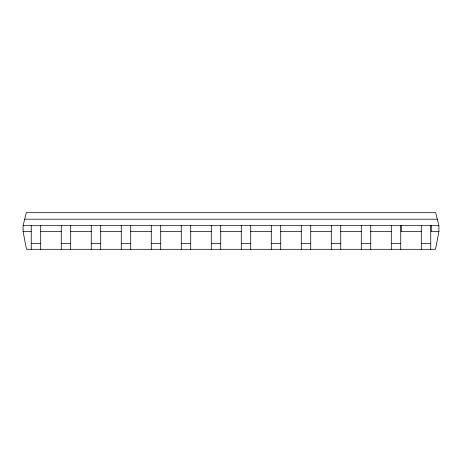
<?xml version="1.0" encoding="UTF-8"?>
<svg xmlns="http://www.w3.org/2000/svg" width="462" height="462" viewBox="0 0 462 462"><rect width="100%" height="100%" fill="white"/><g stroke="black" fill="none" stroke-linecap="round" stroke-linejoin="round"><path stroke-width="0.69" d="M438.9 231.589L435.533 249.307L26.467 249.307L23.1 231.589L23.1 225.687L26.288 212.693L435.712 212.693L438.9 225.687L438.9 231.589L431.219 231.589L431.219 225.687M24.694 219.19L437.306 219.19M23.1 225.687L438.9 225.687M23.1 231.589L31.249 231.589M40.702 231.589L61.255 231.589M70.703 231.589L91.626 231.589M100.283 231.589L121.211 231.589M130.59 231.589L151.513 231.589M160.892 231.589L181.092 231.589M190.471 231.589L211.394 231.589M220.772 231.589L241.695 231.589M250.358 231.589L271.281 231.589M280.659 231.589L301.582 231.589M310.961 231.589L331.162 231.589M340.54 231.589L361.463 231.589M370.126 231.589L391.77 231.589M421.771 231.589L401.218 231.589L401.218 225.687M31.249 243.405L40.702 243.405M61.255 243.405L70.703 243.405M91.257 243.405L100.71 243.405M121.263 243.405L130.711 243.405M151.265 243.405L160.718 243.405M181.271 243.405L190.719 243.405M211.273 243.405L220.72 243.405M241.28 243.405L250.727 243.405M271.281 243.405L280.729 243.405M301.282 243.405L310.735 243.405M331.289 243.405L340.737 243.405M361.29 243.405L370.743 243.405M391.297 243.405L400.745 243.405M421.298 243.405L430.751 243.405M430.751 225.687L430.751 249.307M421.298 225.687L421.298 249.307M400.745 225.687L400.745 249.307M391.297 225.687L391.297 249.307M370.743 225.687L370.743 249.307M361.29 225.687L361.29 249.307M340.737 225.687L340.737 249.307M331.289 225.687L331.289 249.307M310.735 225.687L310.735 249.307M301.282 225.687L301.282 249.307M280.729 225.687L280.729 249.307M271.281 225.687L271.281 249.307M250.727 225.687L250.727 249.307M241.28 225.687L241.28 249.307M220.72 225.687L220.72 249.307M211.273 225.687L211.273 249.307M190.719 225.687L190.719 249.307M181.271 225.687L181.271 249.307M160.718 225.687L160.718 249.307M151.265 225.687L151.265 249.307M130.711 225.687L130.711 249.307M121.263 225.687L121.263 249.307M100.71 225.687L100.71 249.307M91.257 225.687L91.257 249.307M70.703 225.687L70.703 249.307M61.255 225.687L61.255 249.307M40.702 225.687L40.702 249.307M31.249 225.687L31.249 249.307"/></g></svg>
